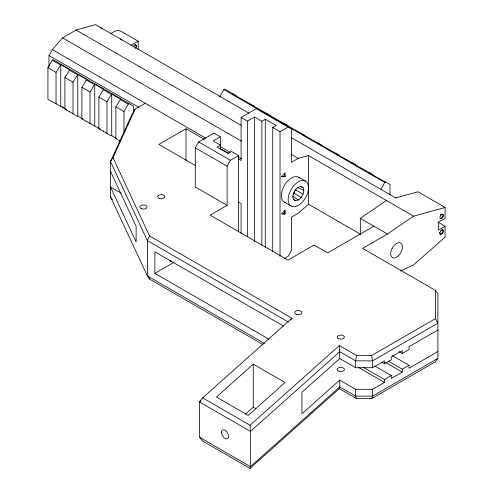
<?xml version="1.0" encoding="UTF-8"?>
<svg xmlns="http://www.w3.org/2000/svg" width="493" height="493" viewBox="0 0 493 493"><rect width="100%" height="100%" fill="white"/><g stroke="black" fill="none" stroke-linecap="round" stroke-linejoin="round"><path stroke-width="0.74" d="M195.283 147.814L195.283 186.995L227.094 205.359L227.094 166.178L230.484 160.305L238.63 155.603L231.334 151.394L227.914 153.366L217.062 147.093L220.476 145.121L213.179 140.912L220.303 136.795L213.944 133.122L198.679 141.941L195.283 147.814L227.094 166.178M220.303 149.878L220.303 136.795M220.476 149.736L220.476 145.121M238.624 231.79L238.63 155.603M247.449 236.548L247.449 121.124L254.573 117.014L261.869 121.223L265.289 119.251L276.142 125.518L272.728 127.49L272.728 251.393M254.573 241.681L254.573 117.014M261.869 245.126L261.869 121.223M265.283 246.999L265.289 119.251M280.018 256.378L280.024 131.705L288.165 127.003M363.803 367.544L384.46 379.468L384.46 382.408L372.585 389.322L372.585 396.119L371.58 398.64L356.618 398.64L339.32 388.657L250.031 468.35L202.635 440.982L199.542 437.254L199.542 401.998L202.635 397.888L291.924 318.195L149.527 235.981L113.014 157.637L135.107 109.156L145.287 103.283M250.031 468.35L250.438 466.643L250.438 431.381L250.031 425.256L339.32 345.556L356.618 355.545L355.619 360.858L355.619 367.716L372.585 367.716L384.46 360.858L384.46 363.797L381.792 362.256M293.008 193.983L293.976 193.127L296.003 188.794M303.121 194.032L303.861 190.421L303.121 187.667L301.1 186.502L298.345 187.241L295.59 189.682L293.569 193.182L292.83 196.787L293.569 199.548L295.59 200.713L298.345 199.973L301.1 197.527L303.121 194.032L295.745 190.064M339.32 388.657L339.726 386.943L339.726 380.115L355.619 389.291L372.585 389.322M149.527 235.981L147.358 240.621L147.358 275.883L149.527 279.075L262.966 344.57M237.145 96.246L224.74 89.085L223.84 89.603L219.57 97.029M48.961 66.999L48.961 55.506L52.357 49.627L62.531 37.875L76.107 30.036L95.617 24.65L249.002 113.205M66.481 109.495L47.926 99.303L47.926 67.67L52.221 60.232L53.115 59.715L133.449 106.094L133.449 112.872M56.036 103.986L56.036 72.348L60.775 64.657L69.649 69.778L64.91 77.475L64.91 109.107L77.309 116.268L77.758 116.009L82.83 118.936M73.019 113.791L73.019 82.152L77.758 74.461L86.632 79.583L81.887 87.279L81.887 118.912L100.443 129.104M89.997 123.595L89.997 91.957L94.742 84.266L103.616 89.387L98.871 97.078L98.871 128.716L111.27 135.877L111.72 135.618L116.792 138.545M106.981 133.4L106.981 101.761L111.72 94.071L120.594 99.192L115.855 106.882L115.855 138.521L120.218 141.041M123.965 133.412L123.965 111.566L128.254 104.134L129.154 103.616M135.107 109.156L131.717 115.035L110.512 161.556L110.512 196.818L147.358 275.883L264.562 343.547M380.855 189.337L384.786 182.521L385.686 182.003M113.014 157.637L110.512 161.556L147.358 240.621L288.171 321.917M400.501 271.002L413.535 264.883L445.074 237.176L445.074 226.232L438.289 230.151L438.289 222.312L445.074 218.399L445.074 207.454L413.535 216.162L387.467 234.021L362.626 248.367L435.479 290.426L437.895 293.766L437.895 358.411L435.479 361.751L371.58 398.64M290.599 319.951L291.924 318.195M281.719 176.759L285.108 172.84L285.108 176.759L281.293 176.512L285.108 176.759M200.688 400.975L199.542 401.998L250.438 431.381L339.726 351.682L339.32 345.556M253.26 364.161L216.415 397.044L248.225 415.408L285.065 382.525L253.26 364.161L253.26 407.261L245.323 414.342M435.479 290.426L435.479 318.651L437.895 323.149L372.585 360.858L355.619 360.858L339.726 351.682L339.726 358.54L301.938 392.268L301.938 413.818L339.726 380.115M238.544 159.079L241.089 160.552L241.089 117.451L256.372 108.645L291.56 128.963L291.56 162.265L298.345 158.345L308.526 155.535L308.526 204.256L298.345 213.198L291.56 217.111L291.554 250.413L288.165 256.292L284.406 258.461M360.328 234.514L360.328 218.35L386.395 200.491M110.611 33.623L114.431 31.416A4.801 2.773 0 0 1 121.216 31.416L138.182 41.215L138.182 49.047M131.002 45.356L138.182 41.215M69.199 111.584L69.649 111.326M86.183 121.389L86.632 121.13M103.166 131.193L103.616 130.935M232.85 93.762L232.4 94.027L254.123 106.05M204.441 139.39L186.003 128.747L158.857 144.418L195.364 165.494M249.834 103.567L249.384 103.832L271.107 115.855M266.818 113.372L266.368 113.636L288.091 125.66M283.795 123.176L283.346 123.441L305.068 135.458M300.779 132.981L300.329 133.239L322.052 145.262M317.763 142.785L317.313 143.044L339.036 155.067M227.094 205.359L210.129 215.151L287.998 260.113L314.059 245.064L327.635 252.897L373.897 226.188M334.741 152.59L334.291 152.848L356.014 164.872M171.41 260.877L170.14 261.61L170.14 260.119M283.5 326.076L154.87 251.812L154.87 273.362L173.906 262.368M351.725 162.394L351.275 162.653L372.998 174.676M368.709 172.199L368.259 172.458L389.981 184.481L389.981 195.031M356.618 355.545L371.58 355.545L435.479 318.651M437.895 330.008L409.054 346.659L409.054 349.592L402.27 353.512L398.942 351.589M384.46 363.797L391.245 359.878L391.245 356.938L402.27 350.572L402.27 353.512M384.46 379.468L391.245 375.549L391.245 378.488L402.27 372.123L402.27 369.189L388.281 361.11M402.27 369.189L409.054 365.276L392.397 355.656M437.895 351.552L409.054 368.203L409.054 365.276M437.895 358.411L372.585 396.119L355.619 396.119L339.726 386.943L250.438 466.643L199.542 437.254M395.725 197.915L417.928 191.783L445.074 207.454M281.971 213.734L285.108 213.98L285.108 210.061L281.719 213.98L285.108 213.98M300.44 186.508L303.121 187.667M297.754 187.537L303.861 190.421M223.84 89.603L384.786 182.521M437.963 222.127L445.074 226.232M291.018 137.467L395.965 198.057M272.728 127.49L280.024 131.705M308.526 155.535L413.535 216.162M241.089 117.451L247.449 121.124M76.107 30.036L241.12 125.308M291.024 154.118L298.345 158.345M62.531 37.875L241.644 141.281M298.758 177.221L305.543 181.141A14.396 8.313 -60 0 1 300.976 203.436A14.396 8.313 -60 0 1 288.51 196.239A14.396 8.313 -60 0 1 305.543 181.141M360.328 218.35L387.467 234.021M52.357 49.627L205.643 138.126M220.235 146.55L230.182 152.294M238.144 156.891L241.459 158.801M220.242 148.516L228.801 153.452M308.526 204.256L360.438 234.224M48.961 55.506L138.576 107.24M198.679 141.941L230.484 160.305M52.221 60.232L60.325 64.916M69.199 70.037L77.309 74.72M86.183 79.841L94.292 84.525M103.166 89.646L111.27 94.329M120.144 99.45L128.254 104.134M284.362 202.155L291.147 206.074M47.926 67.67L56.036 72.348M64.91 77.475L73.019 82.152M81.887 87.279L89.997 91.957M98.871 97.078L106.981 101.761M115.855 106.882L123.965 111.566M238.544 202.179L241.083 203.646L241.083 233.645M62.457 106.654L63.788 107.425M121.149 193.164L110.512 187.026L136.117 241.964L136.117 226.293L110.512 171.354M385.612 362.503L402.27 372.123M374.588 365.935L391.245 375.549M358.473 367.402L384.46 382.408M339.726 358.54L355.619 367.716M154.87 273.362L268.839 339.159M253.26 407.261L255.91 408.789M202.635 397.888L250.031 425.256M293.976 193.127L301.1 197.527M292.793 196.128L298.345 199.973M293.243 198.969L295.59 200.713M120.212 38.855L121.993 40.21M99.857 27.097L102.23 28.914M110.512 196.818L112.299 199.616M147.906 275.612L149.527 279.075M356.618 398.64L355.619 396.119L355.619 389.291M371.58 355.545L372.585 360.858L372.585 367.716M284.683 173.246L284.683 176.512M284.689 210.468L284.689 213.734M186.003 128.747L186.003 160.299M111.72 94.071L111.72 135.618M94.742 84.266L94.742 125.814M77.758 74.461L77.758 116.009M60.775 64.657L60.775 106.205M442.104 229.676A2.397 1.387 -60 0 1 442.603 232.277A2.397 1.387 -60 0 1 440.058 233.941M439.62 233.318A2.397 1.387 -60 0 1 439.62 232.302M440.816 230.225A2.397 1.387 -60 0 1 441.253 229.904M442.455 214.116A2.397 1.387 -60 0 1 442.455 216.883A2.397 1.387 -60 0 1 440.058 218.27M440.409 214.985A2.397 1.387 -60 0 1 441.253 214.233M133.32 46.958A2.397 1.387 -60 0 1 135.988 45.011A2.397 1.387 -60 0 1 135.637 48.296M285.724 202.691A14.396 8.313 -60 0 1 284.362 185.534A14.396 8.313 -60 0 1 299.898 178.133M134.799 44.697A2.397 1.387 -60 0 1 136.043 45.621A2.397 1.387 -60 0 1 135.211 48.049M338.229 338.574A3.599 2.077 0 0 0 344.25 337.643A3.599 2.077 0 0 0 339.843 335.098A3.599 2.077 0 0 0 338.229 338.574M338.974 371.247A3.599 2.077 0 0 0 344.373 369.448A3.599 2.077 0 0 0 338.974 367.649A3.599 2.077 0 0 0 338.974 371.247M442.122 233.75A2.397 1.387 -60 0 0 442.88 230.034A2.397 1.387 -60 0 0 440.039 232.548A2.397 1.387 -60 0 0 442.122 233.75M442.122 218.079A2.397 1.387 -60 0 0 442.88 214.363A2.397 1.387 -60 0 0 440.039 216.877A2.397 1.387 -60 0 0 442.122 218.079M221.425 432.262A5.041 2.909 60 0 0 226.768 438.912A5.041 2.909 60 0 0 226.768 431.782A5.041 2.909 60 0 0 221.425 432.262M159.455 198.531A3.599 2.077 0 0 0 164.853 196.732A3.599 2.077 0 0 0 159.455 194.932A3.599 2.077 0 0 0 159.455 198.531M296.564 314.417A3.599 2.077 0 0 0 301.962 312.617A3.599 2.077 0 0 0 296.564 310.818A3.599 2.077 0 0 0 296.564 314.417M141.645 208.816A3.599 2.077 0 0 0 147.043 207.017A3.599 2.077 0 0 0 141.645 205.217A3.599 2.077 0 0 0 141.645 208.816M398.11 256.052A8.399 4.85 -60 0 0 400.772 243.043A8.399 4.85 -60 0 0 390.838 251.855A8.399 4.85 -60 0 0 398.11 256.052"/></g></svg>
